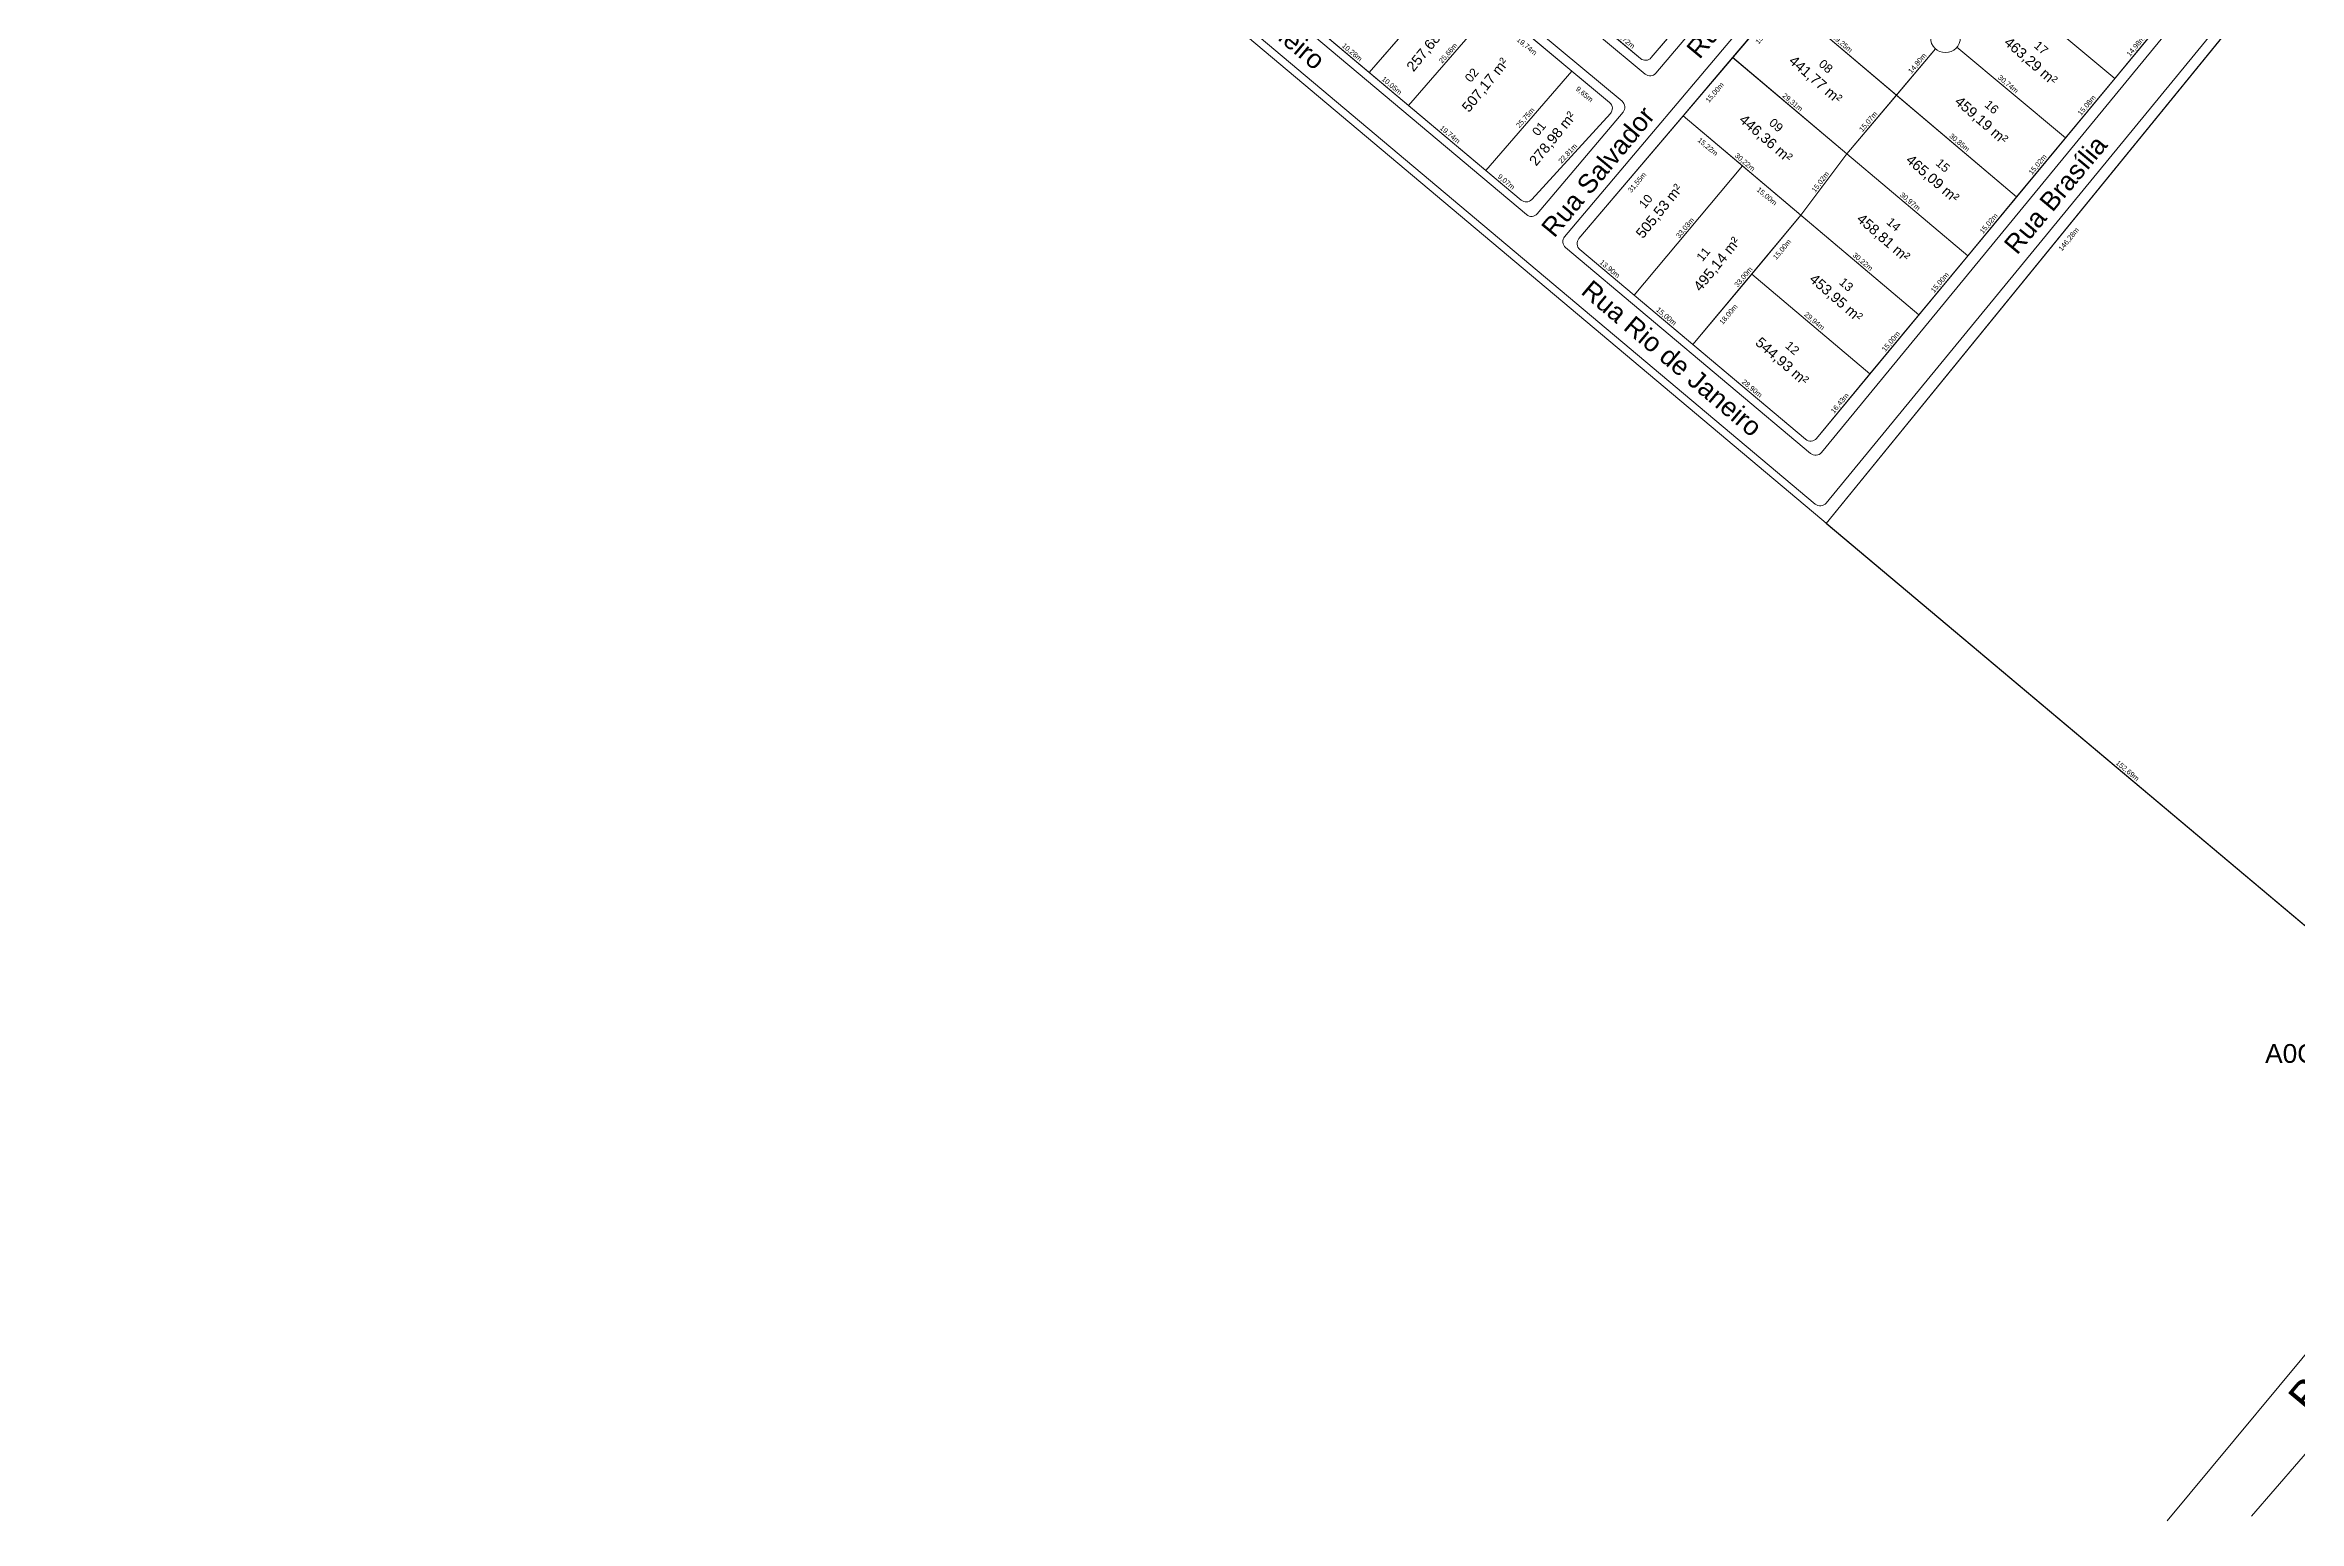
# Model space of a CAD drawing. Header units: metres. Extents: x 3808 to 8215, y 2374 to 6187.
# Drawn here: x 4776.2 to 5217.7, y 2599.5 to 2888.7 of the extents above; entities that cross this region are included whole.
import ezdxf
from ezdxf.enums import TextEntityAlignment as Align

# ---------------------------------------------------------------- set-up
doc = ezdxf.new("R2010")
doc.units = ezdxf.units.M
doc.linetypes.add('CONTINUO', pattern=[0])
for name, color, linetype in [('0 - MEIO FIO 2', 251, 'Continuous'), ('Areas Lotes', 1, 'Continuous'), ('Calçada', 8, 'Continuous'), ('COTAS', 7, 'Continuous'), ('Lote', 7, 'Continuous'), ('Nome das Ruas', 7, 'Continuous'), ('Nº Lote', 7, 'Continuous'), ('Nº. quadra', 7, 'Continuous'), ('PERIMETRO', 7, 'CONTINUO'), ('quadras', 7, 'Continuous'), ('vista', 7, 'Continuous')]:
    doc.layers.add(name, color=color, linetype=linetype)
doc.styles.add('Arial', font='arial.ttf')
doc.styles.add('pedro', font='arial.ttf', dxfattribs={"height": 3})
doc.dimstyles.new('Copy(2) of ISO-25', dxfattribs={"dimtxt": 1, "dimasz": 2.5, "dimexe": 1.25, "dimexo": 0.625, "dimgap": 0.2, "dimtad": 1, "dimtoh": 1, "dimlfac": 1, "dimzin": 1, "dimtxsty": 'Arial', "dimblk": 'NONE', "dimcen": 0, "dimse1": 1, "dimse2": 1, "dimsd1": 1, "dimsd2": 1, "dimclrt": 256, "dimaunit": 1, "dimadec": 3, "dimazin": 0, "dimtfac": 1, "dimtmove": 0, "dimatfit": 3, "dimldrblk": 'NONE', "dimfxl": 1, "dimtolj": 1, "dimtzin": 0, "dimarcsym": 0})

# ---------------------------------------------------------------- blocks, each defined once
blk = doc.blocks.new('*D2130')
at = {"layer": 'Defpoints', "color": 0, "linetype": 'Continuous', "transparency": 16777216}
for p in [(5143.26, 2835.81), (5143.26, 2835.81), (5133.69, 2824.26)]:
    blk.add_point(p, dxfattribs=at)
at = {"layer": 'COTAS', "linetype": 'Continuous', "lineweight": 5, "transparency": 16777216, "insert": (5137.86, 2830.55), "char_height": 1, "attachment_point": 5, "rotation": 50.3482, "style": 'Arial'}
blk.add_mtext('\\A1;15,00m', dxfattribs=at)
blk = doc.blocks.new('_None')
blk = doc.blocks.new('*D2131')
at = {"layer": 'Defpoints', "color": 0, "linetype": 'Continuous', "transparency": 16777216}
for p in [(5152.84, 2847.36), (5152.84, 2847.36), (5143.26, 2835.81)]:
    blk.add_point(p, dxfattribs=at)
at = {"layer": 'COTAS', "linetype": 'Continuous', "lineweight": 5, "transparency": 16777216, "insert": (5147.43, 2842.09), "char_height": 1, "attachment_point": 5, "rotation": 50.3482, "style": 'Arial'}
blk.add_mtext('\\A1;15,00m', dxfattribs=at)
blk = doc.blocks.new('*D2132')
at = {"layer": 'Defpoints', "color": 0, "linetype": 'Continuous', "transparency": 16777216}
for p in [(5162.42, 2858.92), (5162.42, 2858.92), (5152.84, 2847.36)]:
    blk.add_point(p, dxfattribs=at)
at = {"layer": 'COTAS', "linetype": 'Continuous', "lineweight": 5, "transparency": 16777216, "insert": (5157.01, 2853.65), "char_height": 1, "attachment_point": 5, "rotation": 50.3482, "style": 'Arial'}
blk.add_mtext('\\A1;15,02m', dxfattribs=at)
blk = doc.blocks.new('*D2133')
at = {"layer": 'Defpoints', "color": 0, "linetype": 'Continuous', "transparency": 16777216}
for p in [(5172.01, 2870.49), (5172.01, 2870.49), (5162.42, 2858.92)]:
    blk.add_point(p, dxfattribs=at)
at = {"layer": 'COTAS', "linetype": 'Continuous', "lineweight": 5, "transparency": 16777216, "insert": (5166.6, 2865.22), "char_height": 1, "attachment_point": 5, "rotation": 50.3482, "style": 'Arial'}
blk.add_mtext('\\A1;15,02m', dxfattribs=at)
blk = doc.blocks.new('*D2134')
at = {"layer": 'Defpoints', "color": 0, "linetype": 'Continuous', "transparency": 16777216}
for p in [(5181.63, 2882.1), (5181.63, 2882.1), (5172.01, 2870.49)]:
    blk.add_point(p, dxfattribs=at)
at = {"layer": 'COTAS', "linetype": 'Continuous', "lineweight": 5, "transparency": 16777216, "insert": (5176.2, 2876.81), "char_height": 1, "attachment_point": 5, "rotation": 50.3482, "style": 'Arial'}
blk.add_mtext('\\A1;15,08m', dxfattribs=at)
blk = doc.blocks.new('*D2135')
at = {"layer": 'Defpoints', "color": 0, "linetype": 'Continuous', "transparency": 16777216}
for p in [(5191.19, 2893.64), (5191.19, 2893.64), (5181.63, 2882.1)]:
    blk.add_point(p, dxfattribs=at)
at = {"layer": 'COTAS', "linetype": 'Continuous', "lineweight": 5, "transparency": 16777216, "insert": (5185.8, 2888.38), "char_height": 1, "attachment_point": 5, "rotation": 50.3482, "style": 'Arial'}
blk.add_mtext('\\A1;14,98m', dxfattribs=at)
blk = doc.blocks.new('*D2137')
at = {"layer": 'Defpoints', "color": 0, "linetype": 'Continuous', "transparency": 16777216}
for p in [(5106.75, 2886.26), (5108.8, 2884.52), (5097.08, 2874.8)]:
    blk.add_point(p, dxfattribs=at)
at = {"layer": 'COTAS', "linetype": 'Continuous', "lineweight": 5, "transparency": 16777216, "insert": (5103.34, 2879.32), "char_height": 1, "attachment_point": 5, "rotation": 49.7005, "style": 'Arial'}
blk.add_mtext('\\A1;15,00m', dxfattribs=at)
blk = doc.blocks.new('*D2138')
at = {"layer": 'Defpoints', "color": 0, "linetype": 'Continuous', "transparency": 16777216}
for p in [(5116.55, 2897.76), (5118.57, 2896.05), (5106.75, 2886.26)]:
    blk.add_point(p, dxfattribs=at)
at = {"layer": 'COTAS', "linetype": 'Continuous', "lineweight": 5, "transparency": 16777216, "insert": (5113.07, 2890.8), "char_height": 1, "attachment_point": 5, "rotation": 49.7005, "style": 'Arial'}
blk.add_mtext('\\A1;15,11m', dxfattribs=at)
blk = doc.blocks.new('*D2147')
at = {"layer": 'Defpoints', "color": 0, "linetype": 'Continuous', "transparency": 16777216}
for p in [(5120.17, 2855.3), (5121.96, 2853.8), (5110.53, 2843.81)]:
    blk.add_point(p, dxfattribs=at)
at = {"layer": 'COTAS', "linetype": 'Continuous', "lineweight": 5, "transparency": 16777216, "insert": (5116.53, 2848.57), "char_height": 1, "attachment_point": 5, "rotation": 50.0198, "style": 'Arial'}
blk.add_mtext('\\A1;15,00m', dxfattribs=at)
blk = doc.blocks.new('*D2148')
at = {"layer": 'Defpoints', "color": 0, "linetype": 'Continuous', "transparency": 16777216}
for p in [(5110.81, 2843.57), (5133.69, 2824.26), (5133.69, 2824.26)]:
    blk.add_point(p, dxfattribs=at)
at = {"layer": 'COTAS', "linetype": 'Continuous', "lineweight": 5, "transparency": 16777216, "insert": (5122.77, 2834.53), "char_height": 1, "attachment_point": 5, "rotation": 319.8334, "style": 'Arial'}
blk.add_mtext('\\A1;29,94m', dxfattribs=at)
blk = doc.blocks.new('*D2149')
at = {"layer": 'Defpoints', "color": 0, "linetype": 'Continuous', "transparency": 16777216}
for p in [(5097.08, 2874.8), (5107.18, 2863.16), (5108.71, 2864.98)]:
    blk.add_point(p, dxfattribs=at)
at = {"layer": 'COTAS', "linetype": 'Continuous', "lineweight": 5, "transparency": 16777216, "insert": (5101.88, 2868.68), "char_height": 1, "attachment_point": 5, "rotation": 319.8324, "style": 'Arial'}
blk.add_mtext('\\A1;15,22m', dxfattribs=at)
blk = doc.blocks.new('*D2150')
at = {"layer": 'Defpoints', "color": 0, "linetype": 'Continuous', "transparency": 16777216}
for p in [(5108.71, 2864.98), (5118.67, 2853.52), (5120.17, 2855.3)]:
    blk.add_point(p, dxfattribs=at)
at = {"layer": 'COTAS', "linetype": 'Continuous', "lineweight": 5, "transparency": 16777216, "insert": (5113.45, 2858.97), "char_height": 1, "attachment_point": 5, "rotation": 319.8324, "style": 'Arial'}
blk.add_mtext('\\A1;15,00m', dxfattribs=at)
blk = doc.blocks.new('*D2151')
at = {"layer": 'Defpoints', "color": 0, "linetype": 'Continuous', "transparency": 16777216}
for p in [(5097.08, 2874.8), (5120.17, 2855.3), (5120.17, 2855.3)]:
    blk.add_point(p, dxfattribs=at)
at = {"layer": 'COTAS', "linetype": 'Continuous', "lineweight": 5, "transparency": 16777216, "insert": (5109.14, 2865.66), "char_height": 1, "attachment_point": 5, "rotation": 319.8324, "style": 'Arial'}
blk.add_mtext('\\A1;30,22m', dxfattribs=at)
blk = doc.blocks.new('*D2152')
at = {"layer": 'Defpoints', "color": 0, "linetype": 'Continuous', "transparency": 16777216}
for p in [(5120.17, 2855.3), (5143.26, 2835.81), (5143.26, 2835.81)]:
    blk.add_point(p, dxfattribs=at)
at = {"layer": 'COTAS', "linetype": 'Continuous', "lineweight": 5, "transparency": 16777216, "insert": (5132.23, 2846.17), "char_height": 1, "attachment_point": 5, "rotation": 319.8324, "style": 'Arial'}
blk.add_mtext('\\A1;30,22m', dxfattribs=at)
blk = doc.blocks.new('*D2153')
at = {"layer": 'Defpoints', "color": 0, "linetype": 'Continuous', "transparency": 16777216}
for p in [(5106.78, 2886.24), (5129.17, 2867.33), (5129.17, 2867.33)]:
    blk.add_point(p, dxfattribs=at)
at = {"layer": 'COTAS', "linetype": 'Continuous', "lineweight": 5, "transparency": 16777216, "insert": (5118.49, 2877.39), "char_height": 1, "attachment_point": 5, "rotation": 319.8212, "style": 'Arial'}
blk.add_mtext('\\A1;29,31m', dxfattribs=at)
blk = doc.blocks.new('*D2154')
at = {"layer": 'Defpoints', "color": 0, "linetype": 'Continuous', "transparency": 16777216}
for p in [(5129.17, 2867.33), (5152.84, 2847.36), (5152.84, 2847.36)]:
    blk.add_point(p, dxfattribs=at)
at = {"layer": 'COTAS', "linetype": 'Continuous', "lineweight": 5, "transparency": 16777216, "insert": (5141.52, 2857.96), "char_height": 1, "attachment_point": 5, "rotation": 319.8419, "style": 'Arial'}
blk.add_mtext('\\A1;30,97m', dxfattribs=at)
blk = doc.blocks.new('*D2155')
at = {"layer": 'Defpoints', "color": 0, "linetype": 'Continuous', "transparency": 16777216}
for p in [(5116.55, 2897.76), (5138.87, 2878.86), (5138.87, 2878.86)]:
    blk.add_point(p, dxfattribs=at)
at = {"layer": 'COTAS', "linetype": 'Continuous', "lineweight": 5, "transparency": 16777216, "insert": (5128.23, 2888.92), "char_height": 1, "attachment_point": 5, "rotation": 319.7504, "style": 'Arial'}
blk.add_mtext('\\A1;29,25m', dxfattribs=at)
blk = doc.blocks.new('*D2156')
at = {"layer": 'Defpoints', "color": 0, "linetype": 'Continuous', "transparency": 16777216}
for p in [(5138.87, 2878.86), (5162.42, 2858.92), (5162.42, 2858.92)]:
    blk.add_point(p, dxfattribs=at)
at = {"layer": 'COTAS', "linetype": 'Continuous', "lineweight": 5, "transparency": 16777216, "insert": (5151.17, 2869.5), "char_height": 1, "attachment_point": 5, "rotation": 319.7504, "style": 'Arial'}
blk.add_mtext('\\A1;30,85m', dxfattribs=at)
blk = doc.blocks.new('*D2158')
at = {"layer": 'Defpoints', "color": 0, "linetype": 'Continuous', "transparency": 16777216}
for p in [(5148.4, 2890.18), (5172.01, 2870.49), (5172.01, 2870.49)]:
    blk.add_point(p, dxfattribs=at)
at = {"layer": 'COTAS', "linetype": 'Continuous', "lineweight": 5, "transparency": 16777216, "insert": (5160.72, 2880.95), "char_height": 1, "attachment_point": 5, "rotation": 320.168, "style": 'Arial'}
blk.add_mtext('\\A1;30,74m', dxfattribs=at)
blk = doc.blocks.new('*D2160')
at = {"layer": 'Defpoints', "color": 0, "linetype": 'Continuous', "transparency": 16777216}
for p in [(5158.13, 2901.75), (5181.63, 2882.1), (5181.63, 2882.1)]:
    blk.add_point(p, dxfattribs=at)
at = {"layer": 'COTAS', "linetype": 'Continuous', "lineweight": 5, "transparency": 16777216, "insert": (5170.4, 2892.54), "char_height": 1, "attachment_point": 5, "rotation": 320.1005, "style": 'Arial'}
blk.add_mtext('\\A1;30,63m', dxfattribs=at)
blk = doc.blocks.new('*D2167')
at = {"layer": 'Defpoints', "color": 0, "linetype": 'Continuous', "transparency": 16777216}
for p in [(5129.17, 2867.33), (5129.17, 2867.33), (5120.17, 2855.3)]:
    blk.add_point(p, dxfattribs=at)
at = {"layer": 'COTAS', "linetype": 'Continuous', "lineweight": 5, "transparency": 16777216, "insert": (5124.03, 2861.8), "char_height": 1, "attachment_point": 5, "rotation": 53.1928, "style": 'Arial'}
blk.add_mtext('\\A1;15,02m', dxfattribs=at)
blk = doc.blocks.new('*D2168')
at = {"layer": 'Defpoints', "color": 0, "linetype": 'Continuous', "transparency": 16777216}
for p in [(5138.87, 2878.86), (5138.87, 2878.86), (5129.17, 2867.33)]:
    blk.add_point(p, dxfattribs=at)
at = {"layer": 'COTAS', "linetype": 'Continuous', "lineweight": 5, "transparency": 16777216, "insert": (5133.41, 2873.61), "char_height": 1, "attachment_point": 5, "rotation": 49.9185, "style": 'Arial'}
blk.add_mtext('\\A1;15,07m', dxfattribs=at)
blk = doc.blocks.new('*D2169')
at = {"layer": 'Defpoints', "color": 0, "linetype": 'Continuous', "transparency": 16777216}
for p in [(5148.4, 2890.18), (5148.4, 2890.18), (5138.87, 2878.86)]:
    blk.add_point(p, dxfattribs=at)
at = {"layer": 'COTAS', "linetype": 'Continuous', "lineweight": 5, "transparency": 16777216, "insert": (5143.02, 2885.04), "char_height": 1, "attachment_point": 5, "rotation": 49.9185, "style": 'Arial'}
blk.add_mtext('\\A1;14,80m', dxfattribs=at)
blk = doc.blocks.new('*D2273')
at = {"layer": 'Defpoints', "color": 0, "linetype": 'Continuous', "transparency": 16777216}
for p in [(5060.11, 2896.2), (5075.27, 2883.57), (5073.5, 2881.43)]:
    blk.add_point(p, dxfattribs=at)
at = {"layer": 'COTAS', "linetype": 'Continuous', "lineweight": 5, "transparency": 16777216, "insert": (5066.43, 2888.37), "char_height": 1, "attachment_point": 5, "rotation": 320.2037, "style": 'Arial'}
blk.add_mtext('\\A1;19,74m', dxfattribs=at)
blk = doc.blocks.new('*D2274')
at = {"layer": 'Defpoints', "color": 0, "linetype": 'Continuous', "transparency": 16777216}
for p in [(5075.27, 2883.57), (5080.91, 2875.26), (5082.69, 2877.39)]:
    blk.add_point(p, dxfattribs=at)
at = {"layer": 'COTAS', "linetype": 'Continuous', "lineweight": 5, "transparency": 16777216, "insert": (5077.71, 2878.96), "char_height": 1, "attachment_point": 5, "rotation": 320.2037, "style": 'Arial'}
blk.add_mtext('\\A1;9,65m', dxfattribs=at)
blk = doc.blocks.new('*D2287')
at = {"layer": 'Defpoints', "color": 0, "linetype": 'Continuous', "transparency": 16777216}
for p in [(5082.05, 2891.62), (5088.74, 2886.03), (5088.74, 2886.03)]:
    blk.add_point(p, dxfattribs=at)
at = {"layer": 'COTAS', "linetype": 'Continuous', "lineweight": 5, "transparency": 16777216, "insert": (5085.91, 2889.44), "char_height": 1, "attachment_point": 5, "rotation": 320.1443, "style": 'Arial'}
blk.add_mtext('\\A1;8,72m', dxfattribs=at)
blk = doc.blocks.new('*D2340')
at = {"layer": 'Defpoints', "color": 0, "linetype": 'Continuous', "transparency": 16777216}
for p in [(5104.3, 2901.94), (5104.3, 2901.94), (5090.84, 2886.2)]:
    blk.add_point(p, dxfattribs=at)
at = {"layer": 'COTAS', "linetype": 'Continuous', "lineweight": 5, "transparency": 16777216, "insert": (5096.97, 2894.59), "char_height": 1, "attachment_point": 5, "rotation": 49.4599, "style": 'Arial'}
blk.add_mtext('\\A1;20,71m', dxfattribs=at)
blk = doc.blocks.new('*D6267')
at = {"layer": 'Defpoints', "color": 0, "linetype": 'Continuous', "transparency": 16777216}
for p in [(5052.39, 2902.63), (5052.39, 2902.63), (5035.6, 2883.28)]:
    blk.add_point(p, dxfattribs=at)
at = {"layer": 'COTAS', "linetype": 'Continuous', "lineweight": 5, "transparency": 16777216, "insert": (5043.39, 2893.48), "char_height": 1, "attachment_point": 5, "rotation": 49.0678, "style": 'Arial'}
blk.add_mtext('\\A1;25,61m', dxfattribs=at)
blk = doc.blocks.new('*D6268')
at = {"layer": 'Defpoints', "color": 0, "linetype": 'Continuous', "transparency": 16777216}
for p in [(5060.11, 2896.2), (5060.11, 2896.2), (5043.3, 2876.82)]:
    blk.add_point(p, dxfattribs=at)
at = {"layer": 'COTAS', "linetype": 'Continuous', "lineweight": 5, "transparency": 16777216, "insert": (5051.1, 2887.03), "char_height": 1, "attachment_point": 5, "rotation": 49.0678, "style": 'Arial'}
blk.add_mtext('\\A1;25,66m', dxfattribs=at)
blk = doc.blocks.new('*D6269')
at = {"layer": 'Defpoints', "color": 0, "linetype": 'Continuous', "transparency": 16777216}
for p in [(5075.27, 2883.57), (5075.27, 2883.57), (5058.41, 2864.12)]:
    blk.add_point(p, dxfattribs=at)
at = {"layer": 'COTAS', "linetype": 'Continuous', "lineweight": 5, "transparency": 16777216, "insert": (5066.23, 2874.37), "char_height": 1, "attachment_point": 5, "rotation": 49.0678, "style": 'Arial'}
blk.add_mtext('\\A1;25,75m', dxfattribs=at)
blk = doc.blocks.new('*D6278')
at = {"layer": 'Defpoints', "color": 0, "linetype": 'Continuous', "transparency": 16777216}
for p in [(5027.74, 2889.9), (5035.6, 2883.28), (5035.6, 2883.28)]:
    blk.add_point(p, dxfattribs=at)
at = {"layer": 'COTAS', "linetype": 'Continuous', "lineweight": 5, "transparency": 16777216, "insert": (5032.19, 2887.2), "char_height": 1, "attachment_point": 5, "rotation": 319.9483, "style": 'Arial'}
blk.add_mtext('\\A1;10,28m', dxfattribs=at)
blk = doc.blocks.new('*D6279')
at = {"layer": 'Defpoints', "color": 0, "linetype": 'Continuous', "transparency": 16777216}
for p in [(5035.6, 2883.28), (5043.3, 2876.82), (5043.3, 2876.82)]:
    blk.add_point(p, dxfattribs=at)
at = {"layer": 'COTAS', "linetype": 'Continuous', "lineweight": 5, "transparency": 16777216, "insert": (5039.97, 2880.66), "char_height": 1, "attachment_point": 5, "rotation": 319.9483, "style": 'Arial'}
blk.add_mtext('\\A1;10,05m', dxfattribs=at)
blk = doc.blocks.new('*D6280')
at = {"layer": 'Defpoints', "color": 0, "linetype": 'Continuous', "transparency": 16777216}
for p in [(5043.3, 2876.82), (5058.41, 2864.12), (5058.41, 2864.12)]:
    blk.add_point(p, dxfattribs=at)
at = {"layer": 'COTAS', "linetype": 'Continuous', "lineweight": 5, "transparency": 16777216, "insert": (5051.37, 2871.08), "char_height": 1, "attachment_point": 5, "rotation": 319.9483, "style": 'Arial'}
blk.add_mtext('\\A1;19,74m', dxfattribs=at)
blk = doc.blocks.new('*D6281')
at = {"layer": 'Defpoints', "color": 0, "linetype": 'Continuous', "transparency": 16777216}
for p in [(5058.41, 2864.12), (5065.35, 2858.28), (5065.35, 2858.28)]:
    blk.add_point(p, dxfattribs=at)
at = {"layer": 'COTAS', "linetype": 'Continuous', "lineweight": 5, "transparency": 16777216, "insert": (5062.39, 2861.81), "char_height": 1, "attachment_point": 5, "rotation": 319.9483, "style": 'Arial'}
blk.add_mtext('\\A1;9,07m', dxfattribs=at)
blk = doc.blocks.new('*D6282')
at = {"layer": 'Defpoints', "color": 0, "linetype": 'Continuous', "transparency": 16777216}
for p in [(5133.69, 2824.26), (5133.69, 2824.26), (5123.21, 2811.61)]:
    blk.add_point(p, dxfattribs=at)
at = {"layer": 'COTAS', "linetype": 'Continuous', "lineweight": 5, "transparency": 16777216, "insert": (5127.83, 2818.45), "char_height": 1, "attachment_point": 5, "rotation": 50.3482, "style": 'Arial'}
blk.add_mtext('\\A1;16,43m', dxfattribs=at)
blk = doc.blocks.new('*D6283')
at = {"layer": 'Defpoints', "color": 0, "linetype": 'Continuous', "transparency": 16777216}
for p in [(5120.17, 2855.3), (5120.17, 2855.3), (5098.97, 2830.02)]:
    blk.add_point(p, dxfattribs=at)
at = {"layer": 'COTAS', "linetype": 'Continuous', "lineweight": 5, "transparency": 16777216, "insert": (5108.96, 2843.17), "char_height": 1, "attachment_point": 5, "rotation": 50.0198, "style": 'Arial'}
blk.add_mtext('\\A1;33,00m', dxfattribs=at)
blk = doc.blocks.new('*D6284')
at = {"layer": 'Defpoints', "color": 0, "linetype": 'Continuous', "transparency": 16777216}
for p in [(5110.53, 2843.81), (5112.41, 2842.23), (5098.97, 2830.02)]:
    blk.add_point(p, dxfattribs=at)
at = {"layer": 'COTAS', "linetype": 'Continuous', "lineweight": 5, "transparency": 16777216, "insert": (5106.02, 2835.85), "char_height": 1, "attachment_point": 5, "rotation": 50.0206, "style": 'Arial'}
blk.add_mtext('\\A1;18,00m', dxfattribs=at)
blk = doc.blocks.new('*D6285')
at = {"layer": 'Defpoints', "color": 0, "linetype": 'Continuous', "transparency": 16777216}
for p in [(5098.97, 2830.02), (5121.09, 2811.42), (5121.09, 2811.42)]:
    blk.add_point(p, dxfattribs=at)
at = {"layer": 'COTAS', "linetype": 'Continuous', "lineweight": 5, "transparency": 16777216, "insert": (5110.55, 2821.33), "char_height": 1, "attachment_point": 5, "rotation": 319.9483, "style": 'Arial'}
blk.add_mtext('\\A1;28,90m', dxfattribs=at)
blk = doc.blocks.new('*D6286')
at = {"layer": 'Defpoints', "color": 0, "linetype": 'Continuous', "transparency": 16777216}
for p in [(5108.62, 2865.05), (5108.71, 2864.98), (5087.49, 2839.67)]:
    blk.add_point(p, dxfattribs=at)
at = {"layer": 'COTAS', "linetype": 'Continuous', "lineweight": 5, "transparency": 16777216, "insert": (5097.53, 2852.8), "char_height": 1, "attachment_point": 5, "rotation": 50.2133, "style": 'Arial'}
blk.add_mtext('\\A1;33,03m', dxfattribs=at)
blk = doc.blocks.new('*D6287')
at = {"layer": 'Defpoints', "color": 0, "linetype": 'Continuous', "transparency": 16777216}
for p in [(5097.08, 2874.8), (5098.94, 2873.21), (5076.67, 2850.73)]:
    blk.add_point(p, dxfattribs=at)
at = {"layer": 'COTAS', "linetype": 'Continuous', "lineweight": 5, "transparency": 16777216, "insert": (5088.13, 2861.7), "char_height": 1, "attachment_point": 5, "rotation": 49.7005, "style": 'Arial'}
blk.add_mtext('\\A1;31,55m', dxfattribs=at)
blk = doc.blocks.new('*D6288')
at = {"layer": 'Defpoints', "color": 0, "linetype": 'Continuous', "transparency": 16777216}
for p in [(5076.85, 2848.61), (5087.49, 2839.67), (5087.49, 2839.67)]:
    blk.add_point(p, dxfattribs=at)
at = {"layer": 'COTAS', "linetype": 'Continuous', "lineweight": 5, "transparency": 16777216, "insert": (5082.68, 2844.75), "char_height": 1, "attachment_point": 5, "rotation": 319.9483, "style": 'Arial'}
blk.add_mtext('\\A1;13,90m', dxfattribs=at)
blk = doc.blocks.new('*D6289')
at = {"layer": 'Defpoints', "color": 0, "linetype": 'Continuous', "transparency": 16777216}
for p in [(5087.49, 2839.67), (5098.97, 2830.02), (5098.97, 2830.02)]:
    blk.add_point(p, dxfattribs=at)
at = {"layer": 'COTAS', "linetype": 'Continuous', "lineweight": 5, "transparency": 16777216, "insert": (5093.74, 2835.46), "char_height": 1, "attachment_point": 5, "rotation": 319.9483, "style": 'Arial'}
blk.add_mtext('\\A1;15,00m', dxfattribs=at)
blk = doc.blocks.new('*D6301')
at = {"layer": 'Defpoints', "color": 0, "linetype": 'Continuous', "transparency": 16777216}
for p in [(5082.83, 2875.23), (5082.83, 2875.23), (5067.42, 2858.41)]:
    blk.add_point(p, dxfattribs=at)
at = {"layer": 'COTAS', "linetype": 'Continuous', "lineweight": 5, "transparency": 16777216, "insert": (5074.54, 2867.36), "char_height": 1, "attachment_point": 5, "rotation": 47.4986, "style": 'Arial'}
blk.add_mtext('\\A1;22,81m', dxfattribs=at)
blk = doc.blocks.new('*D6316')
at = {"layer": 'Defpoints', "color": 0, "linetype": 'Continuous', "transparency": 16777216}
for p in [(5125.14, 2794.96), (5242.01, 2696.7), (5242.01, 2696.7)]:
    blk.add_point(p, dxfattribs=at)
at = {"layer": 'COTAS', "linetype": 'Continuous', "lineweight": 5, "transparency": 16777216, "insert": (5184.09, 2746.44), "char_height": 1, "attachment_point": 5, "rotation": 319.9483, "style": 'Arial'}
blk.add_mtext('\\A1;152,69m', dxfattribs=at)
blk = doc.blocks.new('*D6317')
at = {"layer": 'Defpoints', "color": 0, "linetype": 'Continuous', "transparency": 16777216}
for p in [(5217.49, 2908.4), (5125.14, 2794.96), (5127.13, 2793.34)]:
    blk.add_point(p, dxfattribs=at)
at = {"layer": 'COTAS', "linetype": 'Continuous', "lineweight": 5, "transparency": 16777216, "insert": (5172.68, 2850.56), "char_height": 1, "attachment_point": 5, "rotation": 50.8537, "style": 'Arial'}
blk.add_mtext('\\A1;146,28m', dxfattribs=at)

msp = doc.modelspace()

# ---------------------------------------------------------------- linework, layer by layer
at = {"layer": '0 - MEIO FIO 2', "lineweight": 5}
for p, q in [((5314.146, 2746.658), (5191.908, 2599.521)), ((5230.421, 2625.923), (5208.424, 2600.424))]:
    msp.add_line(p, q, dxfattribs=at)
at = {"layer": 'Calçada', "linetype": 'Continuous', "lineweight": 5}
for p, q in [((5122.971, 2798.737), (4625.605, 3216.842)), ((4986.432, 2969.061), (5089.661, 2882.975)), ((4981.93, 2963.702), (5085.13, 2877.639)), ((5073.871, 2851.121), (5156.517, 2948.972)), ((5066.397, 2855.44), (4963.611, 2941.845)), ((5091.768, 2883.159), (5121.41, 2918.255)), ((5197.069, 2897.587), (5124.18, 2808.847)), ((5125.095, 2798.933), (5202.452, 2893.111)), ((5085.315, 2875.519), (5068.508, 2855.62)), ((5122.056, 2808.651), (5074.052, 2849.005))]:
    msp.add_line(p, q, dxfattribs=at)
for centre, start, end in [((5090.622, 2884.127), 230.17401, 319.81524), ((5084.169, 2876.487), 319.81524, 50.17401), ((5067.362, 2856.588), 229.94832, 319.81524), ((5075.017, 2850.153), 139.81524, 229.94832), ((5123.021, 2809.799), 229.94832, 320.60094), ((5123.936, 2799.885), 229.94832, 320.60094)]:
    msp.add_arc(centre, 1.5, start, end, dxfattribs=at)
at = {"layer": 'Lote', "linetype": 'Continuous', "lineweight": 5}
for p, q in [((5242.014, 2696.705), (4615.037, 3223.766)), ((5181.631, 2882.102), (5135.782, 2920.437)), ((5035.604, 2883.285), (5052.385, 2902.635)), ((5162.422, 2858.924), (5116.55, 2897.758)), ((5043.299, 2876.816), (5060.109, 2896.2)), ((5129.169, 2867.328), (5146.51, 2887.934)), ((5172.008, 2870.491), (5150.735, 2888.235)), ((5058.406, 2864.117), (5075.273, 2883.568)), ((5106.752, 2886.258), (5129.169, 2867.328)), ((5097.077, 2874.796), (5143.264, 2835.809)), ((5120.17, 2855.302), (5129.169, 2867.328)), ((5152.836, 2847.358), (5129.169, 2867.328)), ((5087.488, 2839.669), (5108.709, 2864.977)), ((5098.969, 2830.018), (5120.17, 2855.302)), ((5121.09, 2811.422), (5076.848, 2848.614)), ((5110.532, 2843.808), (5133.692, 2824.26))]:
    msp.add_line(p, q, dxfattribs=at)
at = {"layer": 'Lote', "linetype": 'Continuous', "lineweight": 5, "flags": 128}
msp.add_lwpolyline([(4972.011, 2936.744), (4988.549, 2955.814), (4982.217, 2961.089, 0.4084185), (4980.124, 2960.919), (4965.576, 2944.143, 0.4187222), (4965.744, 2942.012), (5065.352, 2858.278, 0.4017453), (5067.423, 2858.413), (5082.831, 2875.227, 0.4281106), (5082.685, 2877.393), (5075.273, 2883.568), (5058.406, 2864.117)], format="xyb", dxfattribs=at)
for points in [[(5158.134, 2901.748), (5181.631, 2882.102), (5191.193, 2893.638), (5167.924, 2913.382)], [(5052.385, 2902.635), (5044.488, 2909.214), (5027.737, 2889.898), (5035.604, 2883.285)], [(5035.604, 2883.285), (5043.299, 2876.816), (5060.109, 2896.2), (5052.385, 2902.635)], [(5138.873, 2878.86), (5116.55, 2897.758), (5106.778, 2886.236), (5129.169, 2867.328)], [(5075.273, 2883.568), (5060.109, 2896.2), (5043.299, 2876.816), (5058.406, 2864.117)], [(5129.169, 2867.328), (5106.778, 2886.236), (5097.077, 2874.796), (5120.17, 2855.302)], [(5138.873, 2878.86), (5129.169, 2867.328), (5152.836, 2847.358), (5162.422, 2858.924)], [(5143.264, 2835.809), (5152.836, 2847.358), (5129.169, 2867.328), (5120.17, 2855.302)], [(5087.488, 2839.669), (5098.969, 2830.018), (5120.17, 2855.302), (5108.709, 2864.977)], [(5133.692, 2824.26), (5143.264, 2835.809), (5120.17, 2855.302), (5110.532, 2843.808)]]:
    msp.add_lwpolyline(points, close=True, dxfattribs=at)
for points in [[(5035.604, 2883.285), (5052.385, 2902.635), (5044.488, 2909.214), (5027.737, 2889.898)], [(5146.223, 2891.998), (5125.983, 2908.881), (5116.55, 2897.758), (5138.873, 2878.86), (5146.51, 2887.934)], [(5043.299, 2876.816), (5060.109, 2896.2), (5052.385, 2902.635), (5035.604, 2883.285)], [(5150.735, 2888.235), (5172.008, 2870.491), (5181.631, 2882.102), (5158.134, 2901.748), (5150.29, 2892.427)], [(5058.406, 2864.117), (5075.273, 2883.568), (5060.109, 2896.2), (5043.299, 2876.816)], [(5146.51, 2887.934), (5138.873, 2878.86), (5162.422, 2858.924), (5172.008, 2870.491), (5150.735, 2888.235)], [(5098.969, 2830.018), (5120.17, 2855.302), (5108.709, 2864.977), (5087.488, 2839.669)]]:
    msp.add_lwpolyline(points, dxfattribs=at)
for points in [[(5082.047, 2891.616), (5088.744, 2886.026, 0.4107191), (5090.845, 2886.202), (5104.305, 2901.939), (5096.283, 2908.731)], [(5082.831, 2875.227, 0.4281106), (5082.685, 2877.393), (5075.273, 2883.568), (5058.406, 2864.117), (5065.352, 2858.278, 0.4017453), (5067.423, 2858.413)], [(5108.709, 2864.977), (5097.077, 2874.796), (5076.669, 2850.732, 0.4154812), (5076.848, 2848.614), (5087.488, 2839.669)], [(5110.532, 2843.808), (5098.969, 2830.018), (5121.09, 2811.422, 0.4162591), (5123.211, 2811.613), (5133.692, 2824.26)]]:
    msp.add_lwpolyline(points, format="xyb", close=True, dxfattribs=at)
at = {"layer": 'Lote', "linetype": 'Continuous', "lineweight": 5}
for centre, start, end in [((5077.813, 2849.762), 139.70046, 229.94832), ((5122.056, 2812.57), 229.94832, 320.34817)]:
    msp.add_arc(centre, 1.5, start, end, dxfattribs=at)
at = {"layer": 'Nº. quadra', "lineweight": 5}
msp.add_arc((5148.478, 2890.115), 2.937, 180, 0, dxfattribs=at)
at = {"layer": 'quadras', "linetype": 'Continuous', "lineweight": 5}
for p, q in [((4988.806, 2969.456), (5088.744, 2886.026)), ((5082.685, 2877.393), (4982.217, 2961.089)), ((5163.563, 2953.195), (5076.669, 2850.732)), ((5065.352, 2858.278), (4965.744, 2942.012)), ((5090.845, 2886.202), (5118.505, 2918.542)), ((5123.211, 2811.613), (5208.782, 2914.861)), ((5125.137, 2794.956), (5217.485, 2908.403)), ((5217.485, 2908.403), (5125.137, 2794.956)), ((5082.831, 2875.227), (5067.423, 2858.413)), ((5076.848, 2848.614), (5121.09, 2811.422))]:
    msp.add_line(p, q, dxfattribs=at)
at = {"layer": 'quadras', "linetype": 'Continuous', "lineweight": 5, "flags": 128}
for points in [[(5242.014, 2696.705), (5337.368, 2807.983, 0.4174909), (5337.192, 2810.109), (5219.612, 2908.606, 0.4183421), (5217.485, 2908.403), (5125.137, 2794.956)], [(5125.137, 2794.956), (5242.014, 2696.705), (5337.368, 2807.983, 0.4174909), (5337.192, 2810.109), (5219.612, 2908.606, 0.1761137), (5218.648, 2908.956, 0.2256067), (5217.485, 2908.403)]]:
    msp.add_lwpolyline(points, format="xyb", close=True, dxfattribs=at)
at = {"layer": 'quadras', "linetype": 'Continuous', "lineweight": 5}
for centre, start, end in [((5089.705, 2887.177), 230.14432, 319.4599), ((5081.725, 2876.24), 317.49858, 50.2037), ((5066.317, 2859.426), 229.94832, 317.49858), ((5077.813, 2849.762), 139.70046, 229.94832), ((5122.056, 2812.57), 229.94832, 320.34817)]:
    msp.add_arc(centre, 1.5, start, end, dxfattribs=at)

# ---------------------------------------------------------------- texts
at = {"layer": 'Areas Lotes', "color": 1, "lineweight": 5, "style": 'Arial'}
for s, rotation, p in [('257,68 m²', 50.94257, (5044.268, 2883.289)), ('463,29 m²', 318.90341, (5159.808, 2888.921)), ('507,17 m²', 50.94257, (5055.119, 2875.332)), ('441,77 m²', 318.90341, (5117.636, 2885.305)), ('278,98 m²', 50.94257, (5068.301, 2864.823)), ('446,36 m²', 318.90341, (5107.898, 2873.778)), ('459,19 m²', 318.90341, (5150.129, 2877.332)), ('465,09 m²', 318.90341, (5140.572, 2865.888)), ('505,53 m²', 50.94257, (5089.201, 2850.611)), ('458,81 m²', 318.90341, (5130.927, 2854.339)), ('495,14 m²', 50.94257, (5100.488, 2840.24)), ('453,95 m²', 318.90341, (5121.642, 2842.552)), ('544,93 m²', 318.90341, (5111.076, 2830.118))]:
    msp.add_text(s, height=2.0071, rotation=rotation, dxfattribs=at).set_placement(p)
at = {"layer": 'Nome das Ruas', "lineweight": 5, "style": 'Arial'}
for s, rotation, p in [('Rua Rio de Janeiro', 319.85002, (4991.267, 2911.968, 190.804)), ('Rua Salvador', 50.27315, (5100.281, 2885.724, 190.804)), ('Rua Salvador', 50.27315, (5071.836, 2850.718, 190.804)), ('Rua Brasília', 50.27315, (5162.484, 2847.407, 190.804)), ('Rua Rio de Janeiro', 319.85002, (5076.859, 2840.086, 190.804))]:
    msp.add_text(s, height=3.68425, rotation=rotation, dxfattribs=at).set_placement(p)
at = {"layer": 'Nº Lote', "lineweight": 5, "style": 'Arial'}
for s, rotation, p in [('17', 318.90341, (5165.666, 2888.342, 1.156)), ('02', 50.94257, (5055.49, 2881.207, 1.156)), ('08', 318.90341, (5123.494, 2884.726, 1.156)), ('16', 318.90341, (5155.987, 2876.753, 1.156)), ('01', 50.94257, (5068.671, 2870.698, 1.156)), ('09', 318.90341, (5113.756, 2873.199, 1.156)), ('15', 318.90341, (5146.43, 2865.309, 1.156)), ('10', 50.94257, (5089.571, 2856.486, 1.156)), ('14', 318.90341, (5136.785, 2853.76, 1.156)), ('11', 50.94257, (5100.859, 2846.115, 1.156)), ('13', 318.90341, (5127.5, 2841.973, 1.156)), ('12', 318.90341, (5116.934, 2829.539, 1.156))]:
    msp.add_text(s, height=1.706, rotation=rotation, dxfattribs=at).set_placement(p)
at = {"layer": 'PERIMETRO', "lineweight": 5, "style": 'Arial'}
msp.add_text('A0O-M-0336', height=3.6842, dxfattribs=at).set_placement((5211.103, 2689.258))
at = {"layer": 'vista', "lineweight": 5, "style": 'pedro'}
msp.add_text('BR 163', height=6.24, rotation=50.23736, dxfattribs=at).set_placement((5215.153, 2624.018), align=Align.TOP_LEFT)

# ---------------------------------------------------------------- dimensions: what is measured, and where the dimension line sits
at = {"layer": 'COTAS', "linetype": 'Continuous', "lineweight": 5}
for p1, p2, distance, picture, middle in [((5217.485, 2908.403), (5125.137, 2794.956), 2.567, '*D6317', (5172.681, 2850.565)), ((5035.604, 2883.285), (5052.385, 2902.635), 0, '*D6267', (5043.39, 2893.485)), ((5090.845, 2886.202), (5104.305, 2901.939), 0, '*D2340', (5096.966, 2894.591)), ((5158.134, 2901.748), (5181.631, 2882.102), 0, '*D2160', (5170.397, 2892.539)), ((5116.55, 2897.758), (5138.873, 2878.86), 0, '*D2155', (5128.229, 2888.92)), ((5043.299, 2876.816), (5060.109, 2896.2), 0, '*D6268', (5051.099, 2887.033)), ((5148.401, 2890.182), (5172.008, 2870.491), 0, '*D2158', (5160.718, 2880.951)), ((5058.406, 2864.117), (5075.273, 2883.568), 0, '*D6269', (5066.234, 2874.367)), ((5106.778, 2886.236), (5129.169, 2867.328), 0, '*D2153', (5118.491, 2877.394)), ((5129.169, 2867.328), (5138.873, 2878.86), 0, '*D2168', (5133.408, 2873.61)), ((5138.873, 2878.86), (5162.422, 2858.924), 0, '*D2156', (5151.165, 2869.503)), ((5067.423, 2858.413), (5082.831, 2875.227), 0, '*D6301', (5074.536, 2867.361)), ((5076.669, 2850.732), (5097.077, 2874.796), -2.45, '*D6287', (5088.13, 2861.698)), ((5097.077, 2874.796), (5108.709, 2864.977), -2.375, '*D2149', (5101.877, 2868.683)), ((5097.077, 2874.796), (5120.17, 2855.302), 0, '*D2151', (5109.14, 2865.661)), ((5120.17, 2855.302), (5129.169, 2867.328), 0, '*D2167', (5124.028, 2861.795)), ((5129.169, 2867.328), (5152.836, 2847.358), 0, '*D2154', (5141.519, 2857.955)), ((5087.488, 2839.669), (5108.623, 2865.049), -0.112, '*D6286', (5097.526, 2852.8)), ((5108.709, 2864.977), (5120.17, 2855.302), -2.33, '*D2150', (5113.453, 2858.971)), ((5098.969, 2830.018), (5120.17, 2855.302), 0, '*D6283', (5108.956, 2843.175)), ((5110.532, 2843.808), (5120.17, 2855.302), -2.335, '*D2147', (5116.527, 2848.569)), ((5120.17, 2855.302), (5143.264, 2835.809), 0, '*D2152', (5132.234, 2846.168)), ((5076.848, 2848.614), (5087.488, 2839.669), 0, '*D6288', (5082.684, 2844.755)), ((5098.969, 2830.018), (5110.532, 2843.808), -2.454, '*D6284', (5106.018, 2835.851)), ((5110.814, 2843.571), (5133.692, 2824.26), 0, '*D2148', (5122.77, 2834.527)), ((5087.488, 2839.669), (5098.969, 2830.018), 0, '*D6289', (5093.744, 2835.457)), ((5098.969, 2830.018), (5121.09, 2811.422), 0, '*D6285', (5110.545, 2821.333)), ((5123.211, 2811.613), (5133.692, 2824.26), 0, '*D6282', (5127.835, 2818.448)), ((5125.137, 2794.956), (5242.014, 2696.705), 0, '*D6316', (5184.091, 2746.443))]:
    dim = msp.add_aligned_dim(p1=p1, p2=p2, distance=distance, dimstyle='Copy(2) of ISO-25', override={"dimpost": 'm'}, dxfattribs=at)
    dim.commit()
    dim.dimension.update_dxf_attribs({"geometry": picture, "text_midpoint": middle})
for base, p1, p2, angle, picture, middle in [((5118.569, 2896.045), (5106.752, 2886.258), (5116.55, 2897.758), 229.70046, '*D2138', (5113.073, 2890.802)), ((5073.496, 2881.434), (5060.109, 2896.2), (5075.273, 2883.568), 140.2037, '*D2273', (5066.426, 2888.365)), ((5191.193, 2893.638), (5181.631, 2882.102), (5191.193, 2893.638), 230.34817, '*D2135', (5185.796, 2888.381)), ((5035.604, 2883.285), (5027.737, 2889.898), (5035.604, 2883.285), 139.94832, '*D6278', (5032.186, 2887.205)), ((5088.744, 2886.026), (5082.047, 2891.616), (5088.744, 2886.026), 140.14432, '*D2287', (5085.909, 2889.436)), ((5148.401, 2890.182), (5138.873, 2878.86), (5148.401, 2890.182), 229.91847, '*D2169', (5143.024, 2885.036)), ((5043.299, 2876.816), (5035.604, 2883.285), (5043.299, 2876.816), 139.94832, '*D6279', (5039.967, 2880.664)), ((5080.908, 2875.259), (5075.273, 2883.568), (5082.685, 2877.393), 140.2037, '*D2274', (5077.714, 2878.962)), ((5108.798, 2884.523), (5097.077, 2874.796), (5106.752, 2886.258), 229.70046, '*D2137', (5103.336, 2879.321)), ((5181.631, 2882.102), (5172.008, 2870.491), (5181.631, 2882.102), 230.34817, '*D2134', (5176.203, 2876.807)), ((5058.406, 2864.117), (5043.299, 2876.816), (5058.406, 2864.117), 139.94832, '*D6280', (5051.368, 2871.08)), ((5172.008, 2870.491), (5162.422, 2858.924), (5172.008, 2870.491), 230.34817, '*D2133', (5166.598, 2865.219)), ((5065.352, 2858.278), (5058.406, 2864.117), (5065.352, 2858.278), 139.94832, '*D6281', (5062.394, 2861.811)), ((5162.422, 2858.924), (5152.836, 2847.358), (5162.422, 2858.924), 230.34817, '*D2132', (5157.012, 2853.652)), ((5152.836, 2847.358), (5143.264, 2835.809), (5152.836, 2847.358), 230.34817, '*D2131', (5147.433, 2842.095)), ((5143.264, 2835.809), (5133.692, 2824.26), (5143.264, 2835.809), 230.34817, '*D2130', (5137.861, 2830.545))]:
    dim = msp.add_linear_dim(base=base, p1=p1, p2=p2, angle=angle, dimstyle='Copy(2) of ISO-25', override={"dimpost": 'm', "dimtmove": 1}, dxfattribs=at)
    dim.commit()
    dim.dimension.update_dxf_attribs({"geometry": picture, "text_midpoint": middle})

doc.saveas('drawing.dxf')
